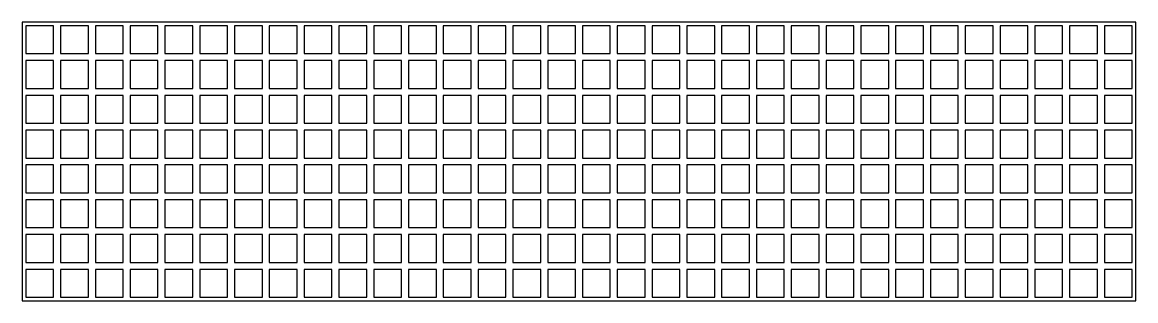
# Model space of a CAD drawing. Header units: inches. Extents: x 25 to 345, y 25 to 105.
import ezdxf

# ---------------------------------------------------------------- set-up
doc = ezdxf.new("R2010")
doc.units = ezdxf.units.IN
doc.header["$MEASUREMENT"] = 0

# ---------------------------------------------------------------- blocks, each defined once
blk = doc.blocks.new('*U2')
blk.add_lwpolyline([(-4, -4), (4, -4), (4, 4), (-4, 4)], close=True)
blk = doc.blocks.new('*U3')
at = {"color": 0, "linetype": 'ByBlock', "lineweight": -2, "transparency": 16777216}
for p in [(0, 70), (10, 70), (20, 70), (30, 70), (40, 70), (50, 70), (60, 70), (70, 70), (80, 70), (90, 70), (100, 70), (110, 70), (120, 70), (130, 70), (140, 70), (150, 70), (160, 70), (170, 70), (180, 70), (190, 70), (200, 70), (210, 70), (220, 70), (230, 70), (240, 70), (250, 70), (260, 70), (270, 70), (280, 70), (290, 70), (300, 70), (310, 70), (0, 60), (10, 60), (20, 60), (30, 60), (40, 60), (50, 60), (60, 60), (70, 60), (80, 60), (90, 60), (100, 60), (110, 60), (120, 60), (130, 60), (140, 60), (150, 60), (160, 60), (170, 60), (180, 60), (190, 60), (200, 60), (210, 60), (220, 60), (230, 60), (240, 60), (250, 60), (260, 60), (270, 60), (280, 60), (290, 60), (300, 60), (310, 60), (0, 50), (10, 50), (20, 50), (30, 50), (40, 50), (50, 50), (60, 50), (70, 50), (80, 50), (90, 50), (100, 50), (110, 50), (120, 50), (130, 50), (140, 50), (150, 50), (160, 50), (170, 50), (180, 50), (190, 50), (200, 50), (210, 50), (220, 50), (230, 50), (240, 50), (250, 50), (260, 50), (270, 50), (280, 50), (290, 50), (300, 50), (310, 50), (0, 40), (10, 40), (20, 40), (30, 40), (40, 40), (50, 40), (60, 40), (70, 40), (80, 40), (90, 40), (100, 40), (110, 40), (120, 40), (130, 40), (140, 40), (150, 40), (160, 40), (170, 40), (180, 40), (190, 40), (200, 40), (210, 40), (220, 40), (230, 40), (240, 40), (250, 40), (260, 40), (270, 40), (280, 40), (290, 40), (300, 40), (310, 40), (0, 30), (10, 30), (20, 30), (30, 30), (40, 30), (50, 30), (60, 30), (70, 30), (80, 30), (90, 30), (100, 30), (110, 30), (120, 30), (130, 30), (140, 30), (150, 30), (160, 30), (170, 30), (180, 30), (190, 30), (200, 30), (210, 30), (220, 30), (230, 30), (240, 30), (250, 30), (260, 30), (270, 30), (280, 30), (290, 30), (300, 30), (310, 30), (0, 20), (10, 20), (20, 20), (30, 20), (40, 20), (50, 20), (60, 20), (70, 20), (80, 20), (90, 20), (100, 20), (110, 20), (120, 20), (130, 20), (140, 20), (150, 20), (160, 20), (170, 20), (180, 20), (190, 20), (200, 20), (210, 20), (220, 20), (230, 20), (240, 20), (250, 20), (260, 20), (270, 20), (280, 20), (290, 20), (300, 20), (310, 20), (0, 10), (10, 10), (20, 10), (30, 10), (40, 10), (50, 10), (60, 10), (70, 10), (80, 10), (90, 10), (100, 10), (110, 10), (120, 10), (130, 10), (140, 10), (150, 10), (160, 10), (170, 10), (180, 10), (190, 10), (200, 10), (210, 10), (220, 10), (230, 10), (240, 10), (250, 10), (260, 10), (270, 10), (280, 10), (290, 10), (300, 10), (310, 10), (0, 0), (10, 0), (20, 0), (30, 0), (40, 0), (50, 0), (60, 0), (70, 0), (80, 0), (90, 0), (100, 0), (110, 0), (120, 0), (130, 0), (140, 0), (150, 0), (160, 0), (170, 0), (180, 0), (190, 0), (200, 0), (210, 0), (220, 0), (230, 0), (240, 0), (250, 0), (260, 0), (270, 0), (280, 0), (290, 0), (300, 0), (310, 0)]:
    blk.add_blockref('*U2', p, dxfattribs=at)

msp = doc.modelspace()

# ---------------------------------------------------------------- linework, layer by layer
msp.add_lwpolyline([(25, 25), (345, 25), (345, 105), (25, 105)], close=True)

# ---------------------------------------------------------------- block references
msp.add_blockref('*U3', (30, 30))

doc.saveas('drawing.dxf')
